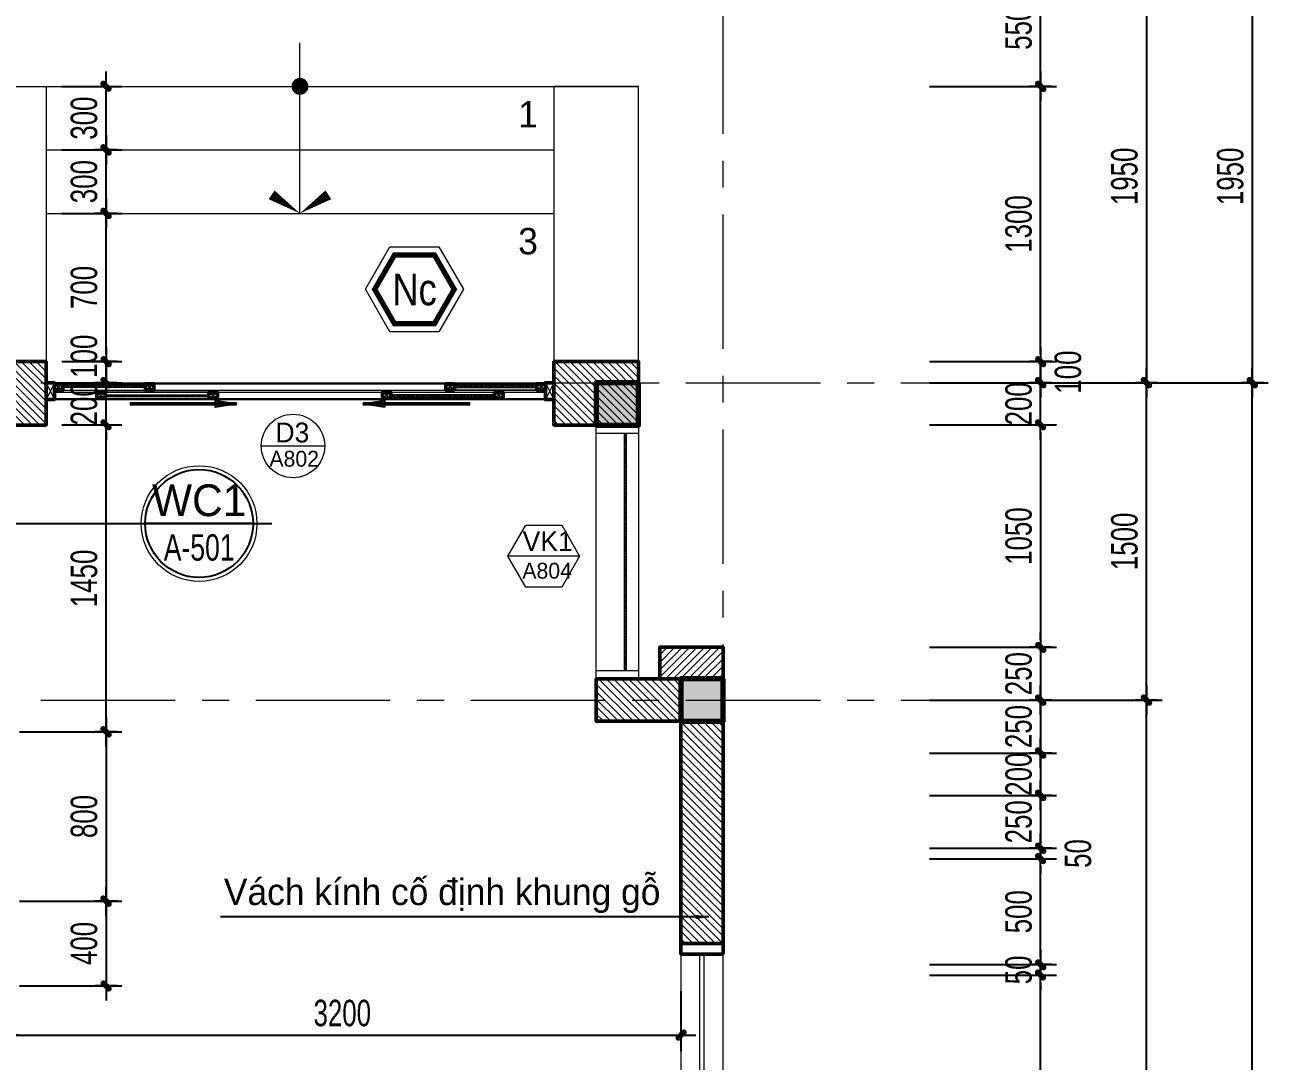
# Model space of a CAD drawing. Header units: inches. Extents: x 88947 to 296847, y 35049 to 161062.
# Drawn here: x 165148 to 171023, y 89503 to 94400 of the extents above; entities that cross this region are included whole.
import ezdxf
from ezdxf.enums import TextEntityAlignment as Align

# ---------------------------------------------------------------- set-up
doc = ezdxf.new("R2010")
doc.units = ezdxf.units.IN
doc.header["$MEASUREMENT"] = 0
doc.header["$PDMODE"] = 1
doc.linetypes.add('ACAD_ISO03W100', pattern=[30, 12, -18])
doc.linetypes.add('CENTER', pattern=[50.8, 31.75, -6.35, 6.35, -6.35])
for name, color, linetype, lineweight in [('A-Dims', 145, 'Continuous', 25), ('CUA', 42, 'Continuous', 20), ('DIM', 7, 'Continuous', 25), ('DOOR', 142, 'Continuous', 15), ('HACTH', 8, 'Continuous', 5), ('HATCH', 8, 'Continuous', 5), ('KHUNG 1', 6, 'Continuous', 70), ('KY HIEU', 4, 'Continuous', 25), ('mb$0$CUA', 42, 'Continuous', 20), ('mb$0$HATCH', 69, 'Continuous', 15), ('mb$0$net cat', 51, 'Continuous', 50), ('mb$0$net manh', 251, 'Continuous', 5), ('netthay', 254, 'Continuous', 25), ('THAY', 3, 'Continuous', 18), ('TRUC', 252, 'ACAD_ISO03W100', 13), ('TUONG', 4, 'Continuous', 50), ('vdung', 56, 'Continuous', 9)]:
    doc.layers.add(name, color=color, linetype=linetype, lineweight=lineweight)
doc.layers.add('NHO', color=8, linetype='Continuous')
doc.layers.add('text', color=2, linetype='Continuous')
doc.styles.add('DDCo-B-Helve-condense', font='VHELVCB.TTF')
doc.styles.add('FRANKO', font='VFRANKO.TTF')
doc.styles.add('KH-TEXT', font='VAVON.TTF')
doc.styles.add('TAS-MTEXT', font='VAVOB.TTF', dxfattribs={"width": 0.75})
doc.styles.add('VNI-HELVE-CONDENSE', font='VNARIAL.TTF', dxfattribs={"width": 0.7})
doc.dimstyles.new('TAS-100', dxfattribs={"dimscale": 50, "dimtxt": 2.5, "dimasz": 0.7, "dimexe": 1.5, "dimexo": 1.5, "dimgap": 0.8, "dimtad": 1, "dimdec": 0, "dimzin": 3, "dimdsep": 46, "dimtxsty": 'VNI-HELVE-CONDENSE', "dimblk": 'TICK', "dimcen": 2.5, "dimclrt": 71, "dimazin": 2, "dimtfac": 0.75, "dimtdec": 0, "dimtix": 1, "dimtmove": 2, "dimatfit": 2, "dimldrblk": 'TICK123', "dimfxl": 1.5, "dimtolj": 1, "dimtzin": 0, "dimarcsym": 0})
doc.dimstyles.new('TAS-50', dxfattribs={"dimscale": 25, "dimtxt": 2.5, "dimasz": 0.7, "dimexe": 1.5, "dimexo": 1.5, "dimgap": 0.8, "dimtad": 1, "dimdec": 0, "dimzin": 3, "dimdsep": 46, "dimtxsty": 'VNI-HELVE-CONDENSE', "dimblk": 'TICK', "dimcen": 2.5, "dimclrt": 71, "dimazin": 2, "dimtfac": 0.75, "dimtdec": 0, "dimtix": 1, "dimtmove": 2, "dimatfit": 2, "dimldrblk": 'TICK123', "dimfxl": 1.5, "dimtolj": 1, "dimtzin": 0, "dimarcsym": 0})
doc.dimstyles.new('TL 50', dxfattribs={"dimscale": 50, "dimtxt": 1.25, "dimasz": 0.5, "dimexe": 1, "dimexo": 1, "dimgap": 0.5, "dimtad": 1, "dimdec": 0, "dimzin": 3, "dimdsep": 46, "dimtxsty": 'VNI-HELVE-CONDENSE', "dimblk": 'DOT', "dimcen": 2, "dimclrt": 7, "dimazin": 2, "dimtfac": 0.75, "dimtdec": 0, "dimtix": 1, "dimtmove": 2, "dimatfit": 2, "dimfxl": 1.5, "dimtolj": 1, "dimtzin": 0, "dimarcsym": 0})
doc.dimstyles.new('TL100', dxfattribs={"dimscale": 0, "dimtxt": 250, "dimasz": 200, "dimexe": 100, "dimexo": 100, "dimgap": 100, "dimtad": 1, "dimdec": 0, "dimzin": 0, "dimdsep": 46, "dimtxsty": 'VNI-HELVE-CONDENSE', "dimblk": 'ARCHTICK', "dimcen": -6, "dimdle": 10, "dimclrd": 253, "dimclre": 256, "dimclrt": 256, "dimadec": 0, "dimazin": 0, "dimtfac": 0.005, "dimtdec": 0, "dimtix": 1, "dimtmove": 2, "dimatfit": 3, "dimldrblk": 'CLOSEDBLANK', "dimfxl": 1, "dimtolj": 1, "dimtzin": 0, "dimlwd": -1, "dimarcsym": 0})

# ---------------------------------------------------------------- blocks, each defined once
blk = doc.blocks.new('TICK')
at = {"layer": 'A-Dims', "color": 1}
for p, q in [((-2, 0), (2, 0)), ((0, 1.5), (0, -1.5))]:
    blk.add_line(p, q, dxfattribs=at)
at = {"layer": 'A-Dims', "color": 1, "const_width": 0.788}
blk.add_lwpolyline([(-0.33, -0.35), (0.38, 0.38)], dxfattribs=at)
at = {"layer": 'A-Dims', "color": 1, "const_width": 0.394}
for points in [[(0.24, 0.52, -0.414214), (0.52, 0.52, -1)], [(0.52, 0.52, -0.414214), (0.52, 0.24, -1)], [(-0.47, -0.21, 0.414214), (-0.47, -0.49, 1)], [(-0.47, -0.49, 0.414214), (-0.19, -0.49, 1)]]:
    blk.add_lwpolyline(points, format="xyb", dxfattribs=at)
blk = doc.blocks.new('*D268')
at = {"layer": 'Defpoints', "color": 0}
for p in [(169347.7, 91209), (170447.7, 91209), (169347.7, 86209)]:
    blk.add_point(p, dxfattribs=at)
at = {"layer": 'DIM', "color": 0, "lineweight": -2}
for p, q in [((169422.7, 91209), (170522.7, 91209)), ((170447.7, 86244), (170447.7, 91174)), ((169422.7, 86209), (170522.7, 86209))]:
    blk.add_line(p, q, dxfattribs=at)
at = {"layer": 'DIM', "color": 0, "lineweight": -2, "xscale": 35, "yscale": 35, "zscale": 35}
for p, rotation in [((170447.7, 91209), 90), ((170447.7, 86209), 270)]:
    blk.add_blockref('TICK', p, dxfattribs=dict(at, rotation=rotation))
at = {"layer": 'DIM', "color": 71, "insert": (170344, 88709), "char_height": 125, "attachment_point": 5, "rotation": 90, "style": 'VNI-HELVE-CONDENSE'}
blk.add_mtext('\\A1;5000', dxfattribs=at)
blk = doc.blocks.new('TICK123')
at = {"layer": 'A-Dims', "color": 1}
blk.add_lwpolyline([(0.05, 0, 0, 0.84, 0), (-2.11, 0, 8.4, 8.4, 0)], format="xyseb", dxfattribs=at)
blk = doc.blocks.new('*D269')
at = {"layer": 'Defpoints', "color": 0}
for p in [(169347.7, 92709), (170447.7, 92709), (169347.7, 91209)]:
    blk.add_point(p, dxfattribs=at)
at = {"layer": 'DIM', "color": 0, "lineweight": -2}
for p, q in [((169422.7, 92709), (170522.7, 92709)), ((170447.7, 91244), (170447.7, 92674)), ((169422.7, 91209), (170522.7, 91209))]:
    blk.add_line(p, q, dxfattribs=at)
at = {"layer": 'DIM', "color": 0, "lineweight": -2, "xscale": 35, "yscale": 35, "zscale": 35}
for p, rotation in [((170447.7, 92709), 90), ((170447.7, 91209), 270)]:
    blk.add_blockref('TICK', p, dxfattribs=dict(at, rotation=rotation))
at = {"layer": 'DIM', "color": 71, "insert": (170344, 91959), "char_height": 125, "attachment_point": 5, "rotation": 90, "style": 'VNI-HELVE-CONDENSE'}
blk.add_mtext('\\A1;1500', dxfattribs=at)
blk = doc.blocks.new('*D270')
at = {"layer": 'Defpoints', "color": 0}
for p in [(169347.7, 92709), (170947.7, 92709), (169347.7, 84709)]:
    blk.add_point(p, dxfattribs=at)
at = {"layer": 'DIM', "color": 0, "lineweight": -2}
for p, q in [((169422.7, 92709), (171022.7, 92709)), ((170947.7, 84744), (170947.7, 92674)), ((169422.7, 84709), (171022.7, 84709))]:
    blk.add_line(p, q, dxfattribs=at)
at = {"layer": 'DIM', "color": 0, "lineweight": -2, "xscale": 35, "yscale": 35, "zscale": 35}
for p, rotation in [((170947.7, 92709), 90), ((170947.7, 84709), 270)]:
    blk.add_blockref('TICK', p, dxfattribs=dict(at, rotation=rotation))
at = {"layer": 'DIM', "color": 71, "insert": (170844, 88709), "char_height": 125, "attachment_point": 5, "rotation": 90, "style": 'VNI-HELVE-CONDENSE'}
blk.add_mtext('\\A1;8000', dxfattribs=at)
blk = doc.blocks.new('*D167')
at = {"layer": 'Defpoints', "color": 0}
for p in [(169347.7, 92709), (169947.7, 92709), (169347.7, 92509)]:
    blk.add_point(p, dxfattribs=at)
at = {"layer": 'DIM', "color": 0, "lineweight": -2}
for p, q in [((169947.7, 92744), (169947.7, 92779)), ((169422.7, 92709), (170022.7, 92709)), ((169947.7, 92509), (169947.7, 92709)), ((169422.7, 92509), (170022.7, 92509)), ((169947.7, 92474), (169947.7, 92439))]:
    blk.add_line(p, q, dxfattribs=at)
at = {"layer": 'DIM', "color": 0, "lineweight": -2, "xscale": 35, "yscale": 35, "zscale": 35}
for p, rotation in [((169947.7, 92709), 270), ((169947.7, 92509), 90)]:
    blk.add_blockref('TICK', p, dxfattribs=dict(at, rotation=rotation))
at = {"layer": 'DIM', "color": 71, "insert": (169844, 92609), "char_height": 125, "attachment_point": 5, "rotation": 90, "style": 'VNI-HELVE-CONDENSE'}
blk.add_mtext('\\A1;200', dxfattribs=at)
blk = doc.blocks.new('*D168')
at = {"layer": 'Defpoints', "color": 0}
for p in [(169347.7, 92509), (169347.7, 91459), (169947.7, 91459)]:
    blk.add_point(p, dxfattribs=at)
at = {"layer": 'DIM', "color": 0, "lineweight": -2}
for p, q in [((169422.7, 92509), (170022.7, 92509)), ((169947.7, 92474), (169947.7, 91494)), ((169422.7, 91459), (170022.7, 91459))]:
    blk.add_line(p, q, dxfattribs=at)
at = {"layer": 'DIM', "color": 0, "lineweight": -2, "xscale": 35, "yscale": 35, "zscale": 35}
for p, rotation in [((169947.7, 92509), 90), ((169947.7, 91459), 270)]:
    blk.add_blockref('TICK', p, dxfattribs=dict(at, rotation=rotation))
at = {"layer": 'DIM', "color": 71, "insert": (169844, 91984), "char_height": 125, "attachment_point": 5, "rotation": 90, "style": 'VNI-HELVE-CONDENSE'}
blk.add_mtext('\\A1;1050', dxfattribs=at)
blk = doc.blocks.new('*D169')
at = {"layer": 'Defpoints', "color": 0}
for p in [(169347.7, 91459), (169347.7, 91209), (169947.7, 91209)]:
    blk.add_point(p, dxfattribs=at)
at = {"layer": 'DIM', "color": 0, "lineweight": -2}
for p, q in [((169947.7, 91494), (169947.7, 91529)), ((169422.7, 91459), (170022.7, 91459)), ((169947.7, 91459), (169947.7, 91209)), ((169422.7, 91209), (170022.7, 91209)), ((169947.7, 91174), (169947.7, 91139))]:
    blk.add_line(p, q, dxfattribs=at)
at = {"layer": 'DIM', "color": 0, "lineweight": -2, "xscale": 35, "yscale": 35, "zscale": 35}
for p, rotation in [((169947.7, 91459), 270), ((169947.7, 91209), 90)]:
    blk.add_blockref('TICK', p, dxfattribs=dict(at, rotation=rotation))
at = {"layer": 'DIM', "color": 71, "insert": (169844, 91334), "char_height": 125, "attachment_point": 5, "rotation": 90, "style": 'VNI-HELVE-CONDENSE'}
blk.add_mtext('\\A1;250', dxfattribs=at)
blk = doc.blocks.new('*D170')
at = {"layer": 'Defpoints', "color": 0}
for p in [(169347.7, 91209), (169347.7, 90959), (169947.7, 90959)]:
    blk.add_point(p, dxfattribs=at)
at = {"layer": 'DIM', "color": 0, "lineweight": -2}
for p, q in [((169947.7, 91244), (169947.7, 91279)), ((169422.7, 91209), (170022.7, 91209)), ((169947.7, 91209), (169947.7, 90959)), ((169422.7, 90959), (170022.7, 90959)), ((169947.7, 90924), (169947.7, 90889))]:
    blk.add_line(p, q, dxfattribs=at)
at = {"layer": 'DIM', "color": 0, "lineweight": -2, "xscale": 35, "yscale": 35, "zscale": 35}
for p, rotation in [((169947.7, 91209), 270), ((169947.7, 90959), 90)]:
    blk.add_blockref('TICK', p, dxfattribs=dict(at, rotation=rotation))
at = {"layer": 'DIM', "color": 71, "insert": (169844, 91084), "char_height": 125, "attachment_point": 5, "rotation": 90, "style": 'VNI-HELVE-CONDENSE'}
blk.add_mtext('\\A1;250', dxfattribs=at)
blk = doc.blocks.new('*D171')
at = {"layer": 'Defpoints', "color": 0}
for p in [(169347.7, 90959), (169347.7, 90759), (169947.7, 90759)]:
    blk.add_point(p, dxfattribs=at)
at = {"layer": 'DIM', "color": 0, "lineweight": -2}
for p, q in [((169947.7, 90994), (169947.7, 91029)), ((169422.7, 90959), (170022.7, 90959)), ((169947.7, 90959), (169947.7, 90759)), ((169422.7, 90759), (170022.7, 90759)), ((169947.7, 90724), (169947.7, 90689))]:
    blk.add_line(p, q, dxfattribs=at)
at = {"layer": 'DIM', "color": 0, "lineweight": -2, "xscale": 35, "yscale": 35, "zscale": 35}
for p, rotation in [((169947.7, 90959), 270), ((169947.7, 90759), 90)]:
    blk.add_blockref('TICK', p, dxfattribs=dict(at, rotation=rotation))
at = {"layer": 'DIM', "color": 71, "insert": (169844, 90859), "char_height": 125, "attachment_point": 5, "rotation": 90, "style": 'VNI-HELVE-CONDENSE'}
blk.add_mtext('\\A1;200', dxfattribs=at)
blk = doc.blocks.new('*D172')
at = {"layer": 'Defpoints', "color": 0}
for p in [(169347.7, 90759), (169347.7, 90509), (169947.7, 90509)]:
    blk.add_point(p, dxfattribs=at)
at = {"layer": 'DIM', "color": 0, "lineweight": -2}
for p, q in [((169947.7, 90794), (169947.7, 90829)), ((169422.7, 90759), (170022.7, 90759)), ((169947.7, 90759), (169947.7, 90509)), ((169422.7, 90509), (170022.7, 90509)), ((169947.7, 90474), (169947.7, 90439))]:
    blk.add_line(p, q, dxfattribs=at)
at = {"layer": 'DIM', "color": 0, "lineweight": -2, "xscale": 35, "yscale": 35, "zscale": 35}
for p, rotation in [((169947.7, 90759), 270), ((169947.7, 90509), 90)]:
    blk.add_blockref('TICK', p, dxfattribs=dict(at, rotation=rotation))
at = {"layer": 'DIM', "color": 71, "insert": (169844, 90634), "char_height": 125, "attachment_point": 5, "rotation": 90, "style": 'VNI-HELVE-CONDENSE'}
blk.add_mtext('\\A1;250', dxfattribs=at)
blk = doc.blocks.new('*D200')
at = {"layer": 'Defpoints', "color": 0}
for p in [(165047.7, 91059), (165047.7, 90259), (165531.5, 90259)]:
    blk.add_point(p, dxfattribs=at)
at = {"layer": 'DIM', "color": 0, "lineweight": -2}
for p, q in [((165122.7, 91059), (165606.5, 91059)), ((165531.5, 91024), (165531.5, 90294)), ((165122.7, 90259), (165606.5, 90259))]:
    blk.add_line(p, q, dxfattribs=at)
at = {"layer": 'DIM', "color": 0, "lineweight": -2, "xscale": 35, "yscale": 35, "zscale": 35}
for p, rotation in [((165531.5, 91059), 90), ((165531.5, 90259), 270)]:
    blk.add_blockref('TICK', p, dxfattribs=dict(at, rotation=rotation))
at = {"layer": 'DIM', "color": 71, "insert": (165427.7, 90659), "char_height": 125, "attachment_point": 5, "rotation": 90, "style": 'VNI-HELVE-CONDENSE'}
blk.add_mtext('\\A1;800', dxfattribs=at)
blk = doc.blocks.new('*D201')
at = {"layer": 'Defpoints', "color": 0}
for p in [(165047.7, 90259), (165047.7, 89859), (165531.5, 89859)]:
    blk.add_point(p, dxfattribs=at)
at = {"layer": 'DIM', "color": 0, "lineweight": -2}
for p, q in [((165122.7, 90259), (165606.5, 90259)), ((165531.5, 90224), (165531.5, 89894)), ((165122.7, 89859), (165606.5, 89859))]:
    blk.add_line(p, q, dxfattribs=at)
at = {"layer": 'DIM', "color": 0, "lineweight": -2, "xscale": 35, "yscale": 35, "zscale": 35}
for p, rotation in [((165531.5, 90259), 90), ((165531.5, 89859), 270)]:
    blk.add_blockref('TICK', p, dxfattribs=dict(at, rotation=rotation))
at = {"layer": 'DIM', "color": 71, "insert": (165427.7, 90059), "char_height": 125, "attachment_point": 5, "rotation": 90, "style": 'VNI-HELVE-CONDENSE'}
blk.add_mtext('\\A1;400', dxfattribs=at)
blk = doc.blocks.new('*D206')
at = {"layer": 'Defpoints', "color": 0}
for p in [(169347.7, 89909), (169947.7, 89909), (169347.7, 87509)]:
    blk.add_point(p, dxfattribs=at)
at = {"layer": 'DIM', "color": 0, "lineweight": -2}
for p, q in [((169422.7, 89909), (170022.7, 89909)), ((169947.7, 87544), (169947.7, 89874)), ((169422.7, 87509), (170022.7, 87509))]:
    blk.add_line(p, q, dxfattribs=at)
at = {"layer": 'DIM', "color": 0, "lineweight": -2, "xscale": 35, "yscale": 35, "zscale": 35}
for p, rotation in [((169947.7, 89909), 90), ((169947.7, 87509), 270)]:
    blk.add_blockref('TICK', p, dxfattribs=dict(at, rotation=rotation))
at = {"layer": 'DIM', "color": 71, "insert": (169844, 88709), "char_height": 125, "attachment_point": 5, "rotation": 90, "style": 'VNI-HELVE-CONDENSE'}
blk.add_mtext('\\A1;2400', dxfattribs=at)
blk = doc.blocks.new('*D207')
at = {"layer": 'Defpoints', "color": 0}
for p in [(169347.7, 89959), (169947.7, 89959), (169347.7, 89909)]:
    blk.add_point(p, dxfattribs=at)
at = {"layer": 'DIM', "color": 0, "lineweight": -2}
for p, q in [((169947.7, 89994), (169947.7, 90029)), ((169422.7, 89959), (170022.7, 89959)), ((169947.7, 89909), (169947.7, 89959)), ((169422.7, 89909), (170022.7, 89909)), ((169947.7, 89874), (169947.7, 89839))]:
    blk.add_line(p, q, dxfattribs=at)
at = {"layer": 'DIM', "color": 0, "lineweight": -2, "xscale": 35, "yscale": 35, "zscale": 35}
for p, rotation in [((169947.7, 89959), 270), ((169947.7, 89909), 90)]:
    blk.add_blockref('TICK', p, dxfattribs=dict(at, rotation=rotation))
at = {"layer": 'DIM', "color": 71, "insert": (169844, 89934), "char_height": 125, "attachment_point": 5, "rotation": 90, "style": 'VNI-HELVE-CONDENSE'}
blk.add_mtext('\\A1;50', dxfattribs=at)
blk = doc.blocks.new('*D208')
at = {"layer": 'Defpoints', "color": 0}
for p in [(169347.7, 90459), (169947.7, 90459), (169347.7, 89959)]:
    blk.add_point(p, dxfattribs=at)
at = {"layer": 'DIM', "color": 0, "lineweight": -2}
for p, q in [((169422.7, 90459), (170022.7, 90459)), ((169947.7, 89994), (169947.7, 90424)), ((169422.7, 89959), (170022.7, 89959))]:
    blk.add_line(p, q, dxfattribs=at)
at = {"layer": 'DIM', "color": 0, "lineweight": -2, "xscale": 35, "yscale": 35, "zscale": 35}
for p, rotation in [((169947.7, 90459), 90), ((169947.7, 89959), 270)]:
    blk.add_blockref('TICK', p, dxfattribs=dict(at, rotation=rotation))
at = {"layer": 'DIM', "color": 71, "insert": (169844, 90209), "char_height": 125, "attachment_point": 5, "rotation": 90, "style": 'VNI-HELVE-CONDENSE'}
blk.add_mtext('\\A1;500', dxfattribs=at)
blk = doc.blocks.new('*D209')
at = {"layer": 'Defpoints', "color": 0}
for p in [(169347.7, 90509), (169947.7, 90509), (169347.7, 90459)]:
    blk.add_point(p, dxfattribs=at)
at = {"layer": 'DIM', "color": 0, "lineweight": -2}
for p, q in [((169947.7, 90544), (169947.7, 90579)), ((169422.7, 90509), (170022.7, 90509)), ((169947.7, 90459), (169947.7, 90509)), ((169422.7, 90459), (170022.7, 90459)), ((169947.7, 90424), (169947.7, 90389))]:
    blk.add_line(p, q, dxfattribs=at)
at = {"layer": 'DIM', "color": 0, "lineweight": -2, "xscale": 35, "yscale": 35, "zscale": 35}
for p, rotation in [((169947.7, 90509), 270), ((169947.7, 90459), 90)]:
    blk.add_blockref('TICK', p, dxfattribs=dict(at, rotation=rotation))
at = {"layer": 'DIM', "color": 71, "insert": (170124.7, 90484), "char_height": 125, "attachment_point": 5, "rotation": 90, "style": 'VNI-HELVE-CONDENSE'}
blk.add_mtext('\\A1;50', dxfattribs=at)
blk = doc.blocks.new('*D210')
at = {"layer": 'Defpoints', "color": 0}
for p in [(169347.7, 92809), (169947.7, 92809), (169347.7, 92709)]:
    blk.add_point(p, dxfattribs=at)
at = {"layer": 'DIM', "color": 0, "lineweight": -2}
for p, q in [((169947.7, 92844), (169947.7, 92879)), ((169422.7, 92809), (170022.7, 92809)), ((169947.7, 92709), (169947.7, 92809)), ((169422.7, 92709), (170022.7, 92709)), ((169947.7, 92674), (169947.7, 92639))]:
    blk.add_line(p, q, dxfattribs=at)
at = {"layer": 'DIM', "color": 0, "lineweight": -2, "xscale": 35, "yscale": 35, "zscale": 35}
for p, rotation in [((169947.7, 92809), 270), ((169947.7, 92709), 90)]:
    blk.add_blockref('TICK', p, dxfattribs=dict(at, rotation=rotation))
at = {"layer": 'DIM', "color": 71, "insert": (170077.3, 92759), "char_height": 125, "attachment_point": 5, "rotation": 90, "style": 'VNI-HELVE-CONDENSE'}
blk.add_mtext('\\A1;100', dxfattribs=at)
blk = doc.blocks.new('*D214')
at = {"layer": 'Defpoints', "color": 0}
for p in [(165247.7, 92709), (165531.5, 92709), (165247.7, 92509)]:
    blk.add_point(p, dxfattribs=at)
at = {"layer": 'DIM', "color": 0, "lineweight": -2}
for p, q in [((165531.5, 92744), (165531.5, 92779)), ((165322.7, 92709), (165606.5, 92709)), ((165531.5, 92509), (165531.5, 92709)), ((165322.7, 92509), (165606.5, 92509)), ((165531.5, 92474), (165531.5, 92439))]:
    blk.add_line(p, q, dxfattribs=at)
at = {"layer": 'DIM', "color": 0, "lineweight": -2, "xscale": 35, "yscale": 35, "zscale": 35}
for p, rotation in [((165531.5, 92709), 270), ((165531.5, 92509), 90)]:
    blk.add_blockref('TICK', p, dxfattribs=dict(at, rotation=rotation))
at = {"layer": 'DIM', "color": 71, "insert": (165427.7, 92609), "char_height": 125, "attachment_point": 5, "rotation": 90, "style": 'VNI-HELVE-CONDENSE'}
blk.add_mtext('\\A1;200', dxfattribs=at)
blk = doc.blocks.new('*D215')
at = {"layer": 'Defpoints', "color": 0}
for p in [(165247.7, 93509), (165531.5, 93509), (165247.7, 92809)]:
    blk.add_point(p, dxfattribs=at)
at = {"layer": 'DIM', "color": 0, "lineweight": -2}
for p, q in [((165322.7, 93509), (165606.5, 93509)), ((165531.5, 92844), (165531.5, 93474)), ((165322.7, 92809), (165606.5, 92809))]:
    blk.add_line(p, q, dxfattribs=at)
at = {"layer": 'DIM', "color": 0, "lineweight": -2, "xscale": 35, "yscale": 35, "zscale": 35}
for p, rotation in [((165531.5, 93509), 90), ((165531.5, 92809), 270)]:
    blk.add_blockref('TICK', p, dxfattribs=dict(at, rotation=rotation))
at = {"layer": 'DIM', "color": 71, "insert": (165427.7, 93159), "char_height": 125, "attachment_point": 5, "rotation": 90, "style": 'VNI-HELVE-CONDENSE'}
blk.add_mtext('\\A1;700', dxfattribs=at)
blk = doc.blocks.new('*D216')
at = {"layer": 'Defpoints', "color": 0}
for p in [(165247.7, 93809), (165531.5, 93809), (165247.7, 93509)]:
    blk.add_point(p, dxfattribs=at)
at = {"layer": 'DIM', "color": 0, "lineweight": -2}
for p, q in [((165322.7, 93809), (165606.5, 93809)), ((165531.5, 93544), (165531.5, 93774)), ((165322.7, 93509), (165606.5, 93509))]:
    blk.add_line(p, q, dxfattribs=at)
at = {"layer": 'DIM', "color": 0, "lineweight": -2, "xscale": 35, "yscale": 35, "zscale": 35}
for p, rotation in [((165531.5, 93809), 90), ((165531.5, 93509), 270)]:
    blk.add_blockref('TICK', p, dxfattribs=dict(at, rotation=rotation))
at = {"layer": 'DIM', "color": 71, "insert": (165427.6, 93659), "char_height": 125, "attachment_point": 5, "rotation": 90, "style": 'VNI-HELVE-CONDENSE'}
blk.add_mtext('\\A1;300', dxfattribs=at)
blk = doc.blocks.new('*D217')
at = {"layer": 'Defpoints', "color": 0}
for p in [(165247.7, 94109), (165531.5, 94109), (165247.7, 93809)]:
    blk.add_point(p, dxfattribs=at)
at = {"layer": 'DIM', "color": 0, "lineweight": -2}
for p, q in [((165322.7, 94109), (165606.5, 94109)), ((165531.5, 93844), (165531.5, 94074)), ((165322.7, 93809), (165606.5, 93809))]:
    blk.add_line(p, q, dxfattribs=at)
at = {"layer": 'DIM', "color": 0, "lineweight": -2, "xscale": 35, "yscale": 35, "zscale": 35}
for p, rotation in [((165531.5, 94109), 90), ((165531.5, 93809), 270)]:
    blk.add_blockref('TICK', p, dxfattribs=dict(at, rotation=rotation))
at = {"layer": 'DIM', "color": 71, "insert": (165427.6, 93959), "char_height": 125, "attachment_point": 5, "rotation": 90, "style": 'VNI-HELVE-CONDENSE'}
blk.add_mtext('\\A1;300', dxfattribs=at)
blk = doc.blocks.new('*D224')
at = {"layer": 'Defpoints', "color": 0}
for p in [(165047.7, 90059), (168247.7, 89909), (168247.7, 89625.6)]:
    blk.add_point(p, dxfattribs=at)
at = {"layer": 'DIM', "color": 0, "lineweight": -2}
for p, q in [((165047.7, 89984), (165047.7, 89550.6)), ((168247.7, 89834), (168247.7, 89550.6)), ((165082.7, 89625.6), (168212.7, 89625.6))]:
    blk.add_line(p, q, dxfattribs=at)
at = {"layer": 'DIM', "color": 0, "lineweight": -2, "xscale": 35, "yscale": 35, "zscale": 35, "rotation": 180}
blk.add_blockref('TICK', (165047.7, 89625.6), dxfattribs=at)
at = {"layer": 'DIM', "color": 0, "lineweight": -2, "xscale": 35, "yscale": 35, "zscale": 35}
blk.add_blockref('TICK', (168247.7, 89625.6), dxfattribs=at)
at = {"layer": 'DIM', "color": 71, "insert": (166647.7, 89729.5), "char_height": 125, "attachment_point": 5, "style": 'VNI-HELVE-CONDENSE'}
blk.add_mtext('\\A1;3200', dxfattribs=at)
blk = doc.blocks.new('*D236')
at = {"layer": 'Defpoints', "color": 0}
for p in [(169347.7, 94109), (169947.7, 94109), (169347.7, 92809)]:
    blk.add_point(p, dxfattribs=at)
at = {"layer": 'DIM', "color": 0, "lineweight": -2}
for p, q in [((169422.7, 94109), (170022.7, 94109)), ((169947.7, 92844), (169947.7, 94074)), ((169422.7, 92809), (170022.7, 92809))]:
    blk.add_line(p, q, dxfattribs=at)
at = {"layer": 'DIM', "color": 0, "lineweight": -2, "xscale": 35, "yscale": 35, "zscale": 35}
for p, rotation in [((169947.7, 94109), 90), ((169947.7, 92809), 270)]:
    blk.add_blockref('TICK', p, dxfattribs=dict(at, rotation=rotation))
at = {"layer": 'DIM', "color": 71, "insert": (169843.9, 93459), "char_height": 125, "attachment_point": 5, "rotation": 90, "style": 'VNI-HELVE-CONDENSE'}
blk.add_mtext('\\A1;1300', dxfattribs=at)
blk = doc.blocks.new('_Dot')
at = {"layer": 'netthay', "color": 0, "lineweight": -2}
blk.add_line((-0.5, 0), (-1, 0), dxfattribs=at)
at = {"layer": 'netthay', "color": 0, "const_width": 0.5}
blk.add_lwpolyline([(-0.25, 0, 1), (0.25, 0, 1)], format="xyb", close=True, dxfattribs=at)
blk = doc.blocks.new('_ArchTick')
at = {"color": 0, "linetype": 'ByBlock', "const_width": 0.15}
blk.add_lwpolyline([(-0.5, -0.5), (0.5, 0.5)], dxfattribs=at)
blk = doc.blocks.new('*D280')
at = {"layer": 'Defpoints', "color": 0}
for p in [(165247.7, 92809), (165531.5, 92809), (165247.7, 92709)]:
    blk.add_point(p, dxfattribs=at)
at = {"layer": 'DIM', "color": 0, "lineweight": -2}
for p, q in [((165531.5, 92844), (165531.5, 92879)), ((165322.7, 92809), (165606.5, 92809)), ((165531.5, 92709), (165531.5, 92809)), ((165322.7, 92709), (165606.5, 92709)), ((165531.5, 92674), (165531.5, 92639))]:
    blk.add_line(p, q, dxfattribs=at)
at = {"layer": 'DIM', "color": 0, "lineweight": -2, "xscale": 35, "yscale": 35, "zscale": 35}
for p, rotation in [((165531.5, 92809), 270), ((165531.5, 92709), 90)]:
    blk.add_blockref('TICK', p, dxfattribs=dict(at, rotation=rotation))
at = {"layer": 'DIM', "color": 71, "insert": (165427.7, 92833.9), "char_height": 125, "attachment_point": 5, "rotation": 90, "style": 'VNI-HELVE-CONDENSE'}
blk.add_mtext('\\A1;100', dxfattribs=at)
blk = doc.blocks.new('KH-DR')
blk.add_line((-4, 0), (4, 0))
blk.add_circle((0, 0), 4)
at = {"color": 3, "style": 'KH-TEXT'}
blk.add_attdef('SYMBOL', text='', height=2.5, dxfattribs=at).set_placement((-0.08, 1.7), align=Align.MIDDLE_CENTER)
at = {"style": 'KH-TEXT'}
blk.add_attdef('TYPE', text='', height=2, dxfattribs=at).set_placement((-0.1, -1.61), align=Align.MIDDLE_CENTER)
blk = doc.blocks.new('KH-WIN')
blk.add_line((-4.52, 0), (4.52, 0))
blk.add_lwpolyline([(-2.26, 3.91), (-4.52, 0), (-2.26, -3.91), (2.26, -3.91), (4.52, 0), (2.26, 3.91)], close=True)
at = {"color": 3, "style": 'KH-TEXT'}
blk.add_attdef('SYMBOL', text='', height=2.5, dxfattribs=at).set_placement((0.15, 1.89), align=Align.MIDDLE_CENTER)
at = {"style": 'KH-TEXT'}
blk.add_attdef('TYPE', text='', height=2, dxfattribs=at).set_placement((0.09, -1.83), align=Align.MIDDLE_CENTER)
blk = doc.blocks.new('*D289')
at = {"layer": 'Defpoints', "color": 0}
for p in [(169347.7, 94659), (169947.7, 94659), (169347.7, 94109)]:
    blk.add_point(p, dxfattribs=at)
at = {"layer": 'DIM', "color": 0, "lineweight": -2}
for p, q in [((169422.7, 94659), (170022.7, 94659)), ((169947.7, 94144), (169947.7, 94624)), ((169422.7, 94109), (170022.7, 94109))]:
    blk.add_line(p, q, dxfattribs=at)
at = {"layer": 'DIM', "color": 0, "lineweight": -2, "xscale": 35, "yscale": 35, "zscale": 35}
for p, rotation in [((169947.7, 94659), 90), ((169947.7, 94109), 270)]:
    blk.add_blockref('TICK', p, dxfattribs=dict(at, rotation=rotation))
at = {"layer": 'DIM', "color": 71, "insert": (169844, 94384), "char_height": 125, "attachment_point": 5, "rotation": 90, "style": 'VNI-HELVE-CONDENSE'}
blk.add_mtext('\\A1;550', dxfattribs=at)
blk = doc.blocks.new('*D290')
at = {"layer": 'Defpoints', "color": 0}
for p in [(169847.7, 94659), (169847.7, 92709), (170447.7, 92709)]:
    blk.add_point(p, dxfattribs=at)
at = {"layer": 'DIM', "color": 0, "lineweight": -2}
for p, q in [((169922.7, 94659), (170522.7, 94659)), ((170447.7, 94624), (170447.7, 92744)), ((169922.7, 92709), (170522.7, 92709))]:
    blk.add_line(p, q, dxfattribs=at)
at = {"layer": 'DIM', "color": 0, "lineweight": -2, "xscale": 35, "yscale": 35, "zscale": 35}
for p, rotation in [((170447.7, 94659), 90), ((170447.7, 92709), 270)]:
    blk.add_blockref('TICK', p, dxfattribs=dict(at, rotation=rotation))
at = {"layer": 'DIM', "color": 71, "insert": (170344, 93684), "char_height": 125, "attachment_point": 5, "rotation": 90, "style": 'VNI-HELVE-CONDENSE'}
blk.add_mtext('\\A1;1950', dxfattribs=at)
blk = doc.blocks.new('*D291')
at = {"layer": 'Defpoints', "color": 0}
for p in [(170347.7, 94659), (170347.7, 92709), (170947.7, 92709)]:
    blk.add_point(p, dxfattribs=at)
at = {"layer": 'DIM', "color": 0, "lineweight": -2}
for p, q in [((170422.7, 94659), (171022.7, 94659)), ((170947.7, 94624), (170947.7, 92744)), ((170422.7, 92709), (171022.7, 92709))]:
    blk.add_line(p, q, dxfattribs=at)
at = {"layer": 'DIM', "color": 0, "lineweight": -2, "xscale": 35, "yscale": 35, "zscale": 35}
for p, rotation in [((170947.7, 94659), 90), ((170947.7, 92709), 270)]:
    blk.add_blockref('TICK', p, dxfattribs=dict(at, rotation=rotation))
at = {"layer": 'DIM', "color": 71, "insert": (170844, 93684), "char_height": 125, "attachment_point": 5, "rotation": 90, "style": 'VNI-HELVE-CONDENSE'}
blk.add_mtext('\\A1;1950', dxfattribs=at)
blk = doc.blocks.new('*D298')
at = {"layer": 'Defpoints', "color": 0}
for p in [(165247.7, 92509), (165531.5, 92509), (165247.7, 91059)]:
    blk.add_point(p, dxfattribs=at)
at = {"layer": 'DIM', "color": 0, "lineweight": -2}
for p, q in [((165322.7, 92509), (165606.5, 92509)), ((165531.5, 91094), (165531.5, 92474)), ((165322.7, 91059), (165606.5, 91059))]:
    blk.add_line(p, q, dxfattribs=at)
at = {"layer": 'DIM', "color": 0, "lineweight": -2, "xscale": 35, "yscale": 35, "zscale": 35}
for p, rotation in [((165531.5, 92509), 90), ((165531.5, 91059), 270)]:
    blk.add_blockref('TICK', p, dxfattribs=dict(at, rotation=rotation))
at = {"layer": 'DIM', "color": 71, "insert": (165427.7, 91784), "char_height": 125, "attachment_point": 5, "rotation": 90, "style": 'VNI-HELVE-CONDENSE'}
blk.add_mtext('\\A1;1450', dxfattribs=at)
blk = doc.blocks.new('A$C2A8D7CB7')
at = {"layer": 'mb$0$HATCH'}
h = blk.add_hatch(dxfattribs=at)
h.set_pattern_fill('ANSI32', color=256, style=0)
h.set_pattern_definition([(315, (-2095.0225, 92.5), (-6.73519, -6.73519), []), (315, (-2090.532, 92.5), (-6.73519, -6.73519), [])])
h.paths.add_polyline_path([(-1945, 82.5), (-1375, 82.5), (-1375, 92.5), (-1945, 92.5)])
h = blk.add_hatch(dxfattribs=at)
h.set_pattern_fill('ANSI32', color=256, style=0)
h.set_pattern_definition([(225, (-755.0225, 67.5), (6.7352, -6.7352), []), (225, (-759.513, 67.5), (6.7352, -6.7352), [])])
h.paths.add_polyline_path([(-755, 57.5), (-1325, 57.5), (-1325, 67.5), (-755, 67.5)])
at = {"layer": 'mb$0$CUA'}
for points in [[(-2700, 200), (0, 200), (0, 0), (-2700, 0)], [(-675, 0), (-2025, 0), (-2025, 200), (-675, 200)], [(-1995, 0), (-1995, 100), (-705, 100), (-705, 0)], [(-1995, 50), (-1995, 100), (-705, 100), (-705, 50)], [(-1325, 100), (-1325, 75), (-1945, 75), (-1945, 100)], [(-1945, 82.5), (-1375, 82.5), (-1375, 92.5), (-1945, 92.5)], [(-1375, 75), (-1375, 50), (-755, 50), (-755, 75)], [(-755, 57.5), (-1325, 57.5), (-1325, 67.5), (-755, 67.5)]]:
    blk.add_lwpolyline(points, close=True, dxfattribs=at)
for points in [[(-2075, 110), (-2650, 110)], [(-2075, 90), (-2650, 90)], [(-50, 110), (-625, 110)], [(-50, 90), (-625, 90)]]:
    blk.add_lwpolyline(points, dxfattribs=at)
at = {"layer": 'mb$0$net cat'}
for points in [[(-2650, 0), (-2700, 0), (-2700, 200), (-2650, 200)], [(-2025, 0), (-2075, 0), (-2075, 200), (-2025, 200)], [(-675, 0), (-625, 0), (-625, 200), (-675, 200)], [(-50, 0), (0, 0), (0, 200), (-50, 200)], [(-2025, 0), (-2025, 100), (-1995, 100), (-1995, 0)], [(-1995, 100), (-1995, 75), (-1945, 75), (-1945, 100)], [(-1325, 100), (-1325, 75), (-1375, 75), (-1375, 100)], [(-1375, 75), (-1375, 50), (-1325, 50), (-1325, 75)], [(-705, 75), (-705, 50), (-755, 50), (-755, 75)], [(-675, 0), (-675, 100), (-705, 100), (-705, 0)]]:
    blk.add_lwpolyline(points, close=True, dxfattribs=at)
at = {"layer": 'mb$0$net manh'}
for points in [[(-2025, 0), (-1995, 100)], [(-1995, 0), (-2025, 100)], [(-1995, 75), (-1945, 100)], [(-1995, 100), (-1945, 75)], [(-1325, 75), (-1375, 100)], [(-1325, 100), (-1375, 75)], [(-1375, 50), (-1325, 75)], [(-1375, 75), (-1325, 50)], [(-705, 50), (-755, 75)], [(-705, 75), (-755, 50)], [(-675, 0), (-705, 100)], [(-705, 0), (-675, 100)]]:
    blk.add_lwpolyline(points, dxfattribs=at)

msp = doc.modelspace()

# ---------------------------------------------------------------- hatches: boundary and pattern name
at = {"layer": 'HATCH'}
h = msp.add_hatch(dxfattribs=at)
h.set_pattern_fill('ANSI31', color=256, scale=200, style=0)
h.set_pattern_definition([(135, (165147.74, 92508.95), (17.6777, 17.6777), [])])
h.paths.add_polyline_path([(165247.7, 92709), (165247.7, 92809), (164847.7, 92809), (164847.7, 92508.9), (165247.7, 92508.9)])
h = msp.add_hatch(dxfattribs=at)
h.set_pattern_fill('ANSI31', color=256, scale=200, style=0)
h.set_pattern_definition([(135, (168447.74, 92508.95), (17.6777, 17.6777), [])])
h.paths.add_polyline_path([(167647.7, 92709), (167647.7, 92809), (168047.7, 92809), (168047.7, 92508.9), (167747.7, 92508.9), (167647.7, 92508.9)])
h = msp.add_hatch(dxfattribs=at)
h.set_pattern_fill('ANSI31', color=256, scale=200, style=0)
h.set_pattern_definition([(225, (168422.74, 91308.95), (17.6777, -17.6777), [])])
h.paths.add_polyline_path([(168147.7, 91309), (168147.7, 91309), (168147.7, 91309), (168147.7, 91459), (168447.7, 91459), (168447.7, 91309)])
h = msp.add_hatch(dxfattribs=at)
h.set_pattern_fill('ANSI31', color=256, scale=200, style=0)
h.set_pattern_definition([(135, (168447.74, 91108.95), (17.6777, 17.6777), [])])
h.paths.add_polyline_path([(168247.7, 91109), (167847.7, 91109), (167847.7, 91309), (168247.7, 91309)])
h = msp.add_hatch(dxfattribs=at)
h.set_pattern_fill('ANSI31', color=256, scale=200, style=0)
h.set_pattern_definition([(135, (168597.74, 90508.95), (17.6777, 17.6777), [])])
h.paths.add_polyline_path([(168247.7, 91309), (168247.7, 91109), (168247.7, 91109), (168247.7, 90059), (168447.7, 90059), (168447.7, 90759), (168447.7, 90759), (168447.7, 90959), (168447.7, 90959), (168447.7, 91109), (168247.7, 91109)])
at = {"layer": 'mb$0$HATCH'}
h = msp.add_hatch(dxfattribs=at)
h.set_pattern_fill('ANSI32', color=256, angle=-180, style=0)
h.set_pattern_definition([(45, (165237.741, 92686.45), (-6.7352, 6.7352), []), (45, (165242.231, 92686.45), (-6.7352, 6.7352), [])])
h.paths.add_polyline_path([(165327.7, 92696.5), (165717.7, 92696.5), (165717.7, 92686.5), (165327.7, 92686.5)])
h = msp.add_hatch(dxfattribs=at)
h.set_pattern_fill('ANSI32', color=256, angle=-180, style=0)
h.set_pattern_definition([(45, (165537.741, 92641.45), (-6.7352, 6.7352), []), (45, (165542.231, 92641.45), (-6.7352, 6.7352), [])])
h.paths.add_polyline_path([(165527.7, 92651.5), (166017.7, 92651.5), (166017.7, 92641.5), (165527.7, 92641.5)])
h = msp.add_hatch(dxfattribs=at)
h.set_pattern_fill('ANSI32', color=256, angle=-180, style=0)
h.set_pattern_definition([(135, (167357.741, 92641.45), (6.7352, 6.7352), []), (135, (167353.251, 92641.45), (6.7352, 6.7352), [])])
h.paths.add_polyline_path([(167367.7, 92651.5), (166877.7, 92651.5), (166877.7, 92641.5), (167367.7, 92641.5)])
h = msp.add_hatch(dxfattribs=at)
h.set_pattern_fill('ANSI32', color=256, angle=-180, style=0)
h.set_pattern_definition([(135, (167657.741, 92686.45), (6.7352, 6.7352), []), (135, (167653.251, 92686.45), (6.7352, 6.7352), [])])
h.paths.add_polyline_path([(167567.7, 92696.5), (167177.7, 92696.5), (167177.7, 92686.5), (167567.7, 92686.5)])
h = msp.add_hatch(dxfattribs=at)
h.set_pattern_fill('ANSI32', color=256, angle=-90, style=0)
h.set_pattern_definition([(45, (167980.241, 90598.95), (6.73519, -6.73519), []), (45, (167980.241, 90603.44), (6.73519, -6.73519), [])])
h.paths.add_polyline_path([(167990.2, 91349), (167990.2, 92468.9), (167980.2, 92468.9), (167980.2, 91349)])

# ---------------------------------------------------------------- linework, layer by layer
at = {"layer": 'CUA'}
for points in [[(167847.7, 92508.9), (168047.7, 92508.9), (168047.7, 92468.9), (167847.7, 92468.9)], [(167847.7, 91349), (168047.7, 91349), (168047.7, 91309), (167847.7, 91309)]]:
    msp.add_lwpolyline(points, close=True, dxfattribs=at)
at = {"layer": 'HACTH', "color": 252}
msp.add_lwpolyline([(166757.4, 93150.1), (166873, 93350.5), (167104.4, 93350.5), (167220.1, 93150.1), (167104.4, 92949.7), (166873, 92949.7)], close=True, dxfattribs=at)
at = {"layer": 'HATCH'}
msp.add_lwpolyline([(166447.7, 93509), (166447.7, 94314.3)], dxfattribs=at)
at = {"layer": 'HATCH', "const_width": 40}
msp.add_lwpolyline([(166447.7, 94089, -1), (166447.7, 94129, -1)], format="xyb", close=True, dxfattribs=at)
at = {"layer": 'HATCH'}
for points in [[(166313.6, 93596.8, 50, 0, 0), (166447.7, 93509, 0, 0, 0)], [(166581.9, 93596.8, 50, 0, 0), (166447.7, 93509, 0, 0, 0)]]:
    msp.add_lwpolyline(points, format="xyseb", dxfattribs=at)
at = {"layer": 'KHUNG 1'}
for points in [[(168047.7, 92709), (167847.7, 92709), (167847.7, 92508.9), (168047.7, 92508.9)], [(168447.7, 91309), (168247.7, 91309), (168247.7, 91109), (168447.7, 91109)]]:
    msp.add_lwpolyline(points, close=True, dxfattribs=at)
for points in [[(168047.7, 92508.9), (167847.7, 92508.9), (168047.7, 92709), (167847.7, 92709)], [(168447.7, 91109), (168247.7, 91109), (168447.7, 91309), (168247.7, 91309)]]:
    msp.add_solid(points, dxfattribs=at)
at = {"layer": 'KY HIEU'}
msp.add_line((166226.2, 92043.4), (165716.2, 92043.4), dxfattribs=at)
at = {"layer": 'KY HIEU', "const_width": 25}
msp.add_lwpolyline([(166800.7, 93150.1), (166894.7, 93313), (167082.8, 93313), (167176.8, 93150.1), (167082.8, 92987.2), (166894.7, 92987.2)], close=True, dxfattribs=at)
at = {"layer": 'KY HIEU', "const_width": 5.5}
msp.add_lwpolyline([(165716.4, 92043.4, 1), (166225.9, 92043.4, 1)], format="xyb", close=True, dxfattribs=at)
at = {"layer": 'mb$0$CUA'}
for points in [[(165247.7, 92709), (167647.7, 92709)], [(165287.7, 92704), (167607.7, 92704)], [(165287.7, 92674), (167607.7, 92674)], [(165287.7, 92664), (167607.7, 92664)], [(165247.7, 92629), (167647.7, 92629)], [(165287.7, 92634), (167607.7, 92634)]]:
    msp.add_lwpolyline(points, dxfattribs=at)
for points in [[(165757.7, 92674), (165757.7, 92704), (165327.7, 92704), (165327.7, 92674)], [(165327.7, 92696.5), (165717.7, 92696.5), (165717.7, 92686.5), (165327.7, 92686.5)], [(166057.7, 92634), (166057.7, 92664), (165527.7, 92664), (165527.7, 92634)], [(165527.7, 92651.5), (166017.7, 92651.5), (166017.7, 92641.5), (165527.7, 92641.5)], [(166837.7, 92634), (166837.7, 92664), (167367.7, 92664), (167367.7, 92634)], [(167367.7, 92651.5), (166877.7, 92651.5), (166877.7, 92641.5), (167367.7, 92641.5)], [(167137.7, 92674), (167137.7, 92704), (167567.7, 92704), (167567.7, 92674)], [(167567.7, 92696.5), (167177.7, 92696.5), (167177.7, 92686.5), (167567.7, 92686.5)], [(167990.2, 91349), (167990.2, 92468.9), (167980.2, 92468.9), (167980.2, 91349)]]:
    msp.add_lwpolyline(points, close=True, dxfattribs=at)
at = {"layer": 'mb$0$net cat'}
for points in [[(165247.7, 92709), (165247.7, 92629), (165287.7, 92629), (165287.7, 92709)], [(167647.7, 92709), (167647.7, 92629), (167607.7, 92629), (167607.7, 92709)], [(165287.7, 92674), (165287.7, 92704), (165327.7, 92704), (165327.7, 92674)], [(165487.7, 92634), (165487.7, 92664), (165527.7, 92664), (165527.7, 92634)], [(165717.7, 92674), (165717.7, 92704), (165757.7, 92704), (165757.7, 92674)], [(166017.7, 92634), (166017.7, 92664), (166057.7, 92664), (166057.7, 92634)], [(166877.7, 92634), (166877.7, 92664), (166837.7, 92664), (166837.7, 92634)], [(167177.7, 92674), (167177.7, 92704), (167137.7, 92704), (167137.7, 92674)], [(167407.7, 92634), (167407.7, 92664), (167367.7, 92664), (167367.7, 92634)], [(167607.7, 92674), (167607.7, 92704), (167567.7, 92704), (167567.7, 92674)]]:
    msp.add_lwpolyline(points, close=True, dxfattribs=at)
at = {"layer": 'mb$0$net manh'}
for points in [[(165247.7, 92709), (165287.7, 92629)], [(165287.7, 92709), (165247.7, 92629)], [(167647.7, 92709), (167607.7, 92629)], [(167607.7, 92709), (167647.7, 92629)], [(165287.7, 92704), (165327.7, 92674)], [(165287.7, 92674), (165327.7, 92704)], [(165487.7, 92664), (165527.7, 92634)], [(165487.7, 92634), (165527.7, 92664)], [(165717.7, 92704), (165757.7, 92674)], [(165717.7, 92674), (165757.7, 92704)], [(166017.7, 92664), (166057.7, 92634)], [(166017.7, 92634), (166057.7, 92664)], [(166877.7, 92664), (166837.7, 92634)], [(166877.7, 92634), (166837.7, 92664)], [(167177.7, 92704), (167137.7, 92674)], [(167177.7, 92674), (167137.7, 92704)], [(167407.7, 92664), (167367.7, 92634)], [(167407.7, 92634), (167367.7, 92664)], [(167607.7, 92704), (167567.7, 92674)], [(167607.7, 92674), (167567.7, 92704)]]:
    msp.add_lwpolyline(points, dxfattribs=at)
at = {"layer": 'NHO'}
msp.add_circle((165971.2, 92043.4), 255, dxfattribs=at)
at = {"layer": 'THAY'}
for points in [[(164847.7, 94109), (168047.7, 94109)], [(165247.7, 93809), (167647.7, 93809)], [(165247.7, 93509), (167647.7, 93509)]]:
    msp.add_lwpolyline(points, dxfattribs=at)
for points in [[(164847.7, 94109), (165247.7, 94109), (165247.7, 92809), (164847.7, 92809)], [(168047.7, 94109), (167647.7, 94109), (167647.7, 92809), (168047.7, 92809)], [(167847.7, 92508.9), (168047.7, 92508.9), (168047.7, 91309), (167847.7, 91309)]]:
    msp.add_lwpolyline(points, close=True, dxfattribs=at)
at = {"layer": 'THAY', "color": 8}
msp.add_circle((165971.2, 92043.4), 273.2, dxfattribs=at)
at = {"layer": 'TRUC', "linetype": 'CENTER', "ltscale": 20}
for points in [[(168447.7, 82709), (168447.7, 94889.5)], [(154047.7, 92709), (170447.7, 92709)], [(154047.7, 91209), (170447.7, 91209)]]:
    msp.add_lwpolyline(points, dxfattribs=at)
at = {"layer": 'TUONG'}
for points in [[(165247.7, 92709), (165247.7, 92809), (164847.7, 92809), (164847.7, 92508.9), (165247.7, 92508.9), (165247.7, 92709), (165247.7, 92709)], [(167647.7, 92709), (167647.7, 92809), (168047.7, 92809), (168047.7, 92508.9), (167747.7, 92508.9), (167647.7, 92508.9), (167647.7, 92709), (167647.7, 92709)], [(168147.7, 91309), (168147.7, 91309), (168147.7, 91309), (168147.7, 91309), (168147.7, 91309), (168147.7, 91309), (168147.7, 91309), (168147.7, 91309), (168147.7, 91459), (168447.7, 91459), (168447.7, 91309), (168447.7, 91309), (168447.7, 91309), (168147.7, 91309), (168147.7, 91309)], [(168247.7, 91309), (168247.7, 91109), (168247.7, 91109), (168247.7, 91109), (168247.7, 90059), (168447.7, 90059), (168447.7, 90759), (168447.7, 90759), (168447.7, 90959), (168447.7, 90959), (168447.7, 91109), (168247.7, 91109), (168247.7, 91309)]]:
    msp.add_lwpolyline(points, dxfattribs=at)
msp.add_lwpolyline([(168247.7, 91109), (167847.7, 91109), (167847.7, 91309), (168247.7, 91309)], close=True, dxfattribs=at)

# ---------------------------------------------------------------- block references
at = {"layer": 'DOOR'}
ref = msp.add_blockref('KH-DR', (166414.8, 92409.9), dxfattribs=dict(at, xscale=37.5, yscale=37.5, zscale=37.50000000000001))
ref.add_attrib('SYMBOL', 'D3', dxfattribs={"layer": '0', "height": 93.75, "style": 'KH-TEXT'}).set_placement((166411.8, 92473.6), align=Align.MIDDLE_CENTER)
ref.add_attrib('TYPE', 'A802', dxfattribs={"layer": '0', "height": 75, "style": 'KH-TEXT'}).set_placement((166420.4, 92349.6), align=Align.MIDDLE_CENTER)
ref = msp.add_blockref('KH-WIN', (167599.8, 91889.1), dxfattribs=dict(at, xscale=-37.5, yscale=37.5, zscale=37.5))
ref.add_attrib('SYMBOL', 'VK1', dxfattribs={"layer": '0', "height": 93.75, "style": 'KH-TEXT'}).set_placement((167618.4, 91960), align=Align.MIDDLE_CENTER)
ref.add_attrib('TYPE', 'A804', dxfattribs={"layer": '0', "height": 75, "style": 'KH-TEXT'}).set_placement((167615.7, 91820.5), align=Align.MIDDLE_CENTER)
at = {"layer": 'vdung', "xscale": -1, "rotation": 90}
msp.add_blockref('A$C2A8D7CB7', (168447.7, 87359), dxfattribs=at)

# ---------------------------------------------------------------- texts
at = {"layer": 'KY HIEU', "style": 'DDCo-B-Helve-condense'}
msp.add_text('Nc', height=150, dxfattribs=at).set_placement((166884.2, 93074.8))
at = {"layer": 'text', "style": 'FRANKO'}
for s, p in [('1', (167479, 93915.2)), ('3', (167479, 93315.2)), ('Vaùch kính coá ñònh khung goã', (166088.1, 90240.5))]:
    msp.add_text(s, height=125, dxfattribs=at).set_placement(p)
msp.add_text('WC1', height=150, dxfattribs=at).set_placement((165971.5, 92078.3), align=Align.CENTER)
at = {"layer": 'text', "style": 'TAS-MTEXT', "width": 0.75}
msp.add_text('A-501', height=125, dxfattribs=at).set_placement((165971.5, 91868), align=Align.CENTER)

# ---------------------------------------------------------------- dimensions: what is measured, and where the dimension line sits
at = {"layer": 'DIM'}
for base, p1, p2, picture, middle in [((169947.7, 94659), (169347.7, 94109), (169347.7, 94659), '*D289', (169844, 94384)), ((170447.7, 92709), (169847.7, 94659), (169847.7, 92709), '*D290', (170344, 93684)), ((170947.7, 92709), (170347.7, 94659), (170347.7, 92709), '*D291', (170844, 93684)), ((165531.5, 94109), (165247.7, 93809), (165247.7, 94109), '*D217', (165427.6, 93959)), ((169947.7, 94109), (169347.7, 92809), (169347.7, 94109), '*D236', (169843.9, 93459)), ((165531.5, 93809), (165247.7, 93509), (165247.7, 93809), '*D216', (165427.6, 93659)), ((165531.5, 93509), (165247.7, 92809), (165247.7, 93509), '*D215', (165427.7, 93159)), ((165531.5, 92709), (165247.7, 92508.9), (165247.7, 92709), '*D214', (165427.7, 92609)), ((170447.7, 92709), (169347.7, 91209), (169347.7, 92709), '*D269', (170344, 91959)), ((170947.7, 92709), (169347.7, 84709), (169347.7, 92709), '*D270', (170844, 88709)), ((169947.7, 92709), (169347.7, 92508.9), (169347.7, 92709), '*D167', (169844, 92609)), ((165531.5, 92508.9), (165247.7, 91059), (165247.7, 92508.9), '*D298', (165427.7, 91784)), ((169947.7, 91459), (169347.7, 92508.9), (169347.7, 91459), '*D168', (169844, 91984)), ((169947.7, 91209), (169347.7, 91459), (169347.7, 91209), '*D169', (169844, 91334)), ((170447.7, 91209), (169347.7, 86209), (169347.7, 91209), '*D268', (170344, 88709)), ((169947.7, 90959), (169347.7, 91209), (169347.7, 90959), '*D170', (169844, 91084)), ((165531.5, 90259), (165047.7, 91059), (165047.7, 90259), '*D200', (165427.7, 90659)), ((169947.7, 90759), (169347.7, 90959), (169347.7, 90759), '*D171', (169844, 90859)), ((169947.7, 90509), (169347.7, 90759), (169347.7, 90509), '*D172', (169844, 90634)), ((169947.7, 90459), (169347.7, 89959), (169347.7, 90459), '*D208', (169844, 90209)), ((165531.5, 89859), (165047.7, 90259), (165047.7, 89859), '*D201', (165427.7, 90059)), ((169947.7, 89959), (169347.7, 89909), (169347.7, 89959), '*D207', (169844, 89934)), ((169947.7, 89909), (169347.7, 87509), (169347.7, 89909), '*D206', (169844, 88709))]:
    dim = msp.add_linear_dim(base=base, p1=p1, p2=p2, angle=90, dimstyle='TAS-100', dxfattribs=at)
    dim.commit()
    dim.dimension.update_dxf_attribs({"geometry": picture, "text_midpoint": middle})
for base, p1, p2, picture, middle in [((165531.5, 92809), (165247.7, 92709), (165247.7, 92809), '*D280', (165427.7, 92833.9)), ((169947.7, 92809), (169347.7, 92709), (169347.7, 92809), '*D210', (170077.3, 92759)), ((169947.7, 90509), (169347.7, 90459), (169347.7, 90509), '*D209', (170124.7, 90484))]:
    dim = msp.add_linear_dim(base=base, p1=p1, p2=p2, angle=90, dimstyle='TAS-100', dxfattribs=at)
    dim.commit()
    dim.dimension.update_dxf_attribs({"geometry": picture, "text_midpoint": middle, "dimtype": 160})
dim = msp.add_linear_dim(base=(168247.7, 89625.6), p1=(165047.7, 90059), p2=(168247.7, 89909), dimstyle='TAS-100', dxfattribs=at)
dim.commit()
dim.dimension.update_dxf_attribs({"geometry": '*D224', "text_midpoint": (166647.7, 89729.5)})

# ---------------------------------------------------------------- leaders
at = {"layer": 'HACTH'}
for points, dimstyle, override in [([(164630.7, 92043.4), (165047.7, 92043.4), (166315, 92043.4)], 'TAS-50', {"dimgap": 0.8, "dimtad": 0}), ([(168380.2, 90184.3), (166072.1, 90184.3)], 'TL 50', {"dimasz": 1.25, "dimgap": 0.5, "dimtad": 0})]:
    msp.add_leader(points, dimstyle=dimstyle, override=override, dxfattribs=at)
at = {"layer": 'TUONG'}
for points in [[(166148.4, 92609), (165644.1, 92609)], [(166747.1, 92609), (167251.4, 92609)]]:
    msp.add_leader(points, dimstyle='TL100', override={"dimscale": 1, "dimasz": 100, "dimtad": 0}, dxfattribs=at)

doc.saveas('drawing.dxf')
